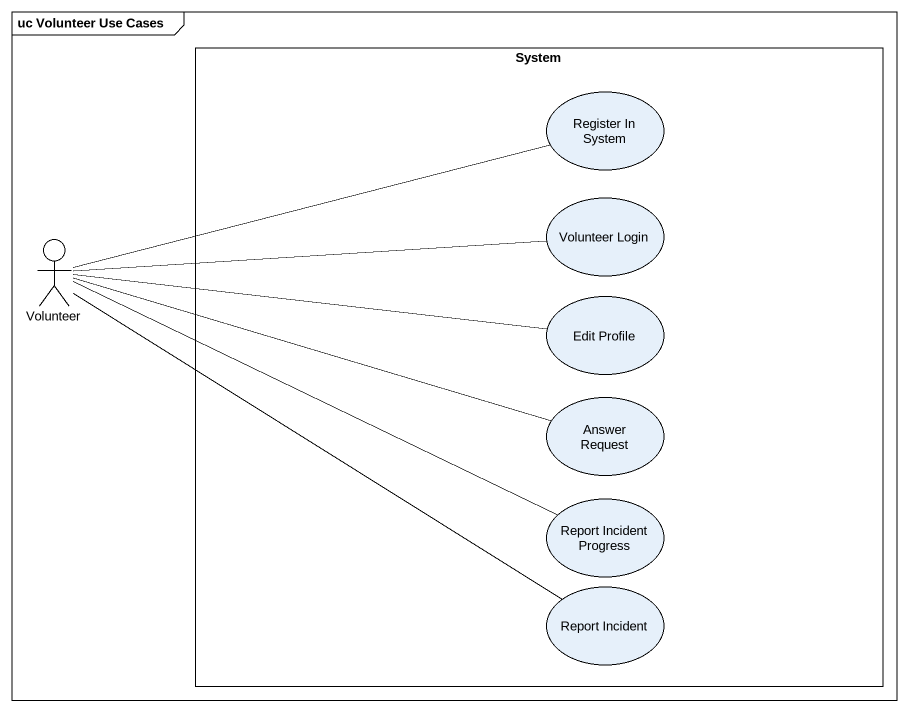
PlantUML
@startuml
mainframe uc Volunteer Use Cases
rectangle System {
  usecase "Register In System" as Register_In_System
  usecase "Volunteer Login" as Volunteer_Login
  usecase "Edit Profile" as Edit_Profile
  usecase "Answer Request" as Answer_Request
  usecase "Report Incident Progress" as Report_Incident_Progress
  usecase "Report Incident" as Report_Incident
}
actor Volunteer
Volunteer -right- Register_In_System
Volunteer -right- Volunteer_Login
Volunteer -right- Edit_Profile
Volunteer -right- Answer_Request
Volunteer -right- Report_Incident_Progress
Volunteer -- Report_Incident
@enduml
